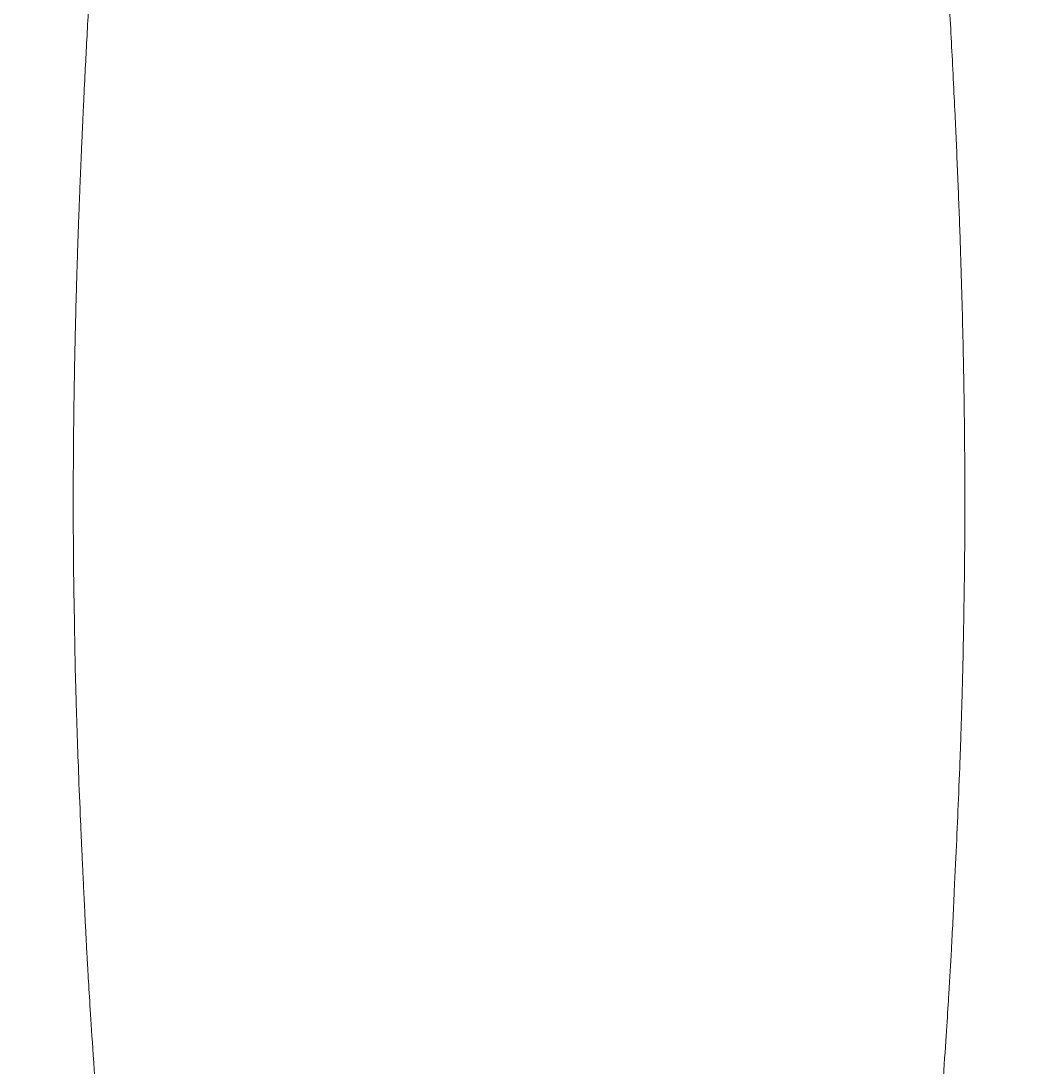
# Model space of a CAD drawing. Header units: millimetres. Extents: x 6152 to 28526, y 1087 to 12861.
# Drawn here: x 7590 to 8093, y 6314 to 6842 of the extents above; entities that cross this region are included whole.
import ezdxf

# ---------------------------------------------------------------- set-up
doc = ezdxf.new("R2010")
doc.units = ezdxf.units.MM
doc.header["$LTSCALE"] = 0.05
doc.layers.add('Board', color=52, linetype='Continuous', lineweight=13)

msp = doc.modelspace()

# ---------------------------------------------------------------- linework, layer by layer
at = {"layer": 'Board'}
msp.add_rational_spline([(8042.02, 6114.54), (8056.81, 6320.45), (8058.37, 6346.12), (8059.78, 6371.76), (8063.19, 6438.53), (8064.82, 6480.22), (8065.75, 6521.76), (8066.38, 6557.21), (8068.15, 6717.09), (8055.85, 6911.74), (8039.21, 7137.59), (7952.65, 7210.44), (7884.72, 7221.25), (7841.56, 7228.12), (7798.4, 7221.25), (7730.48, 7210.44), (7643.92, 7137.59), (7627.28, 6911.74), (7614.98, 6717.09), (7616.75, 6557.21), (7617.38, 6521.76), (7618.31, 6480.22), (7619.93, 6438.53), (7623.35, 6371.76), (7624.75, 6346.12), (7626.32, 6320.45), (7641.11, 6114.54), (7645.94, 6051.43), (7655.14, 5931.81), (7661.89, 5812.71), (7665, 5756.46), (7665.93, 5739.67), (7678.14, 5728.12), (7694.95, 5728.12), (7792.69, 5728.12), (7890.43, 5728.12), (7988.17, 5728.12), (8004.99, 5728.12), (8017.2, 5739.67), (8018.13, 5756.46), (8021.24, 5812.71), (8027.99, 5931.81), (8037.19, 6051.43), (8042.02, 6114.54)], [1, 1, 1, 1, 1, 1, 1, 1, 1, 1, 1, 1, 1, 1, 1, 1, 1, 1, 1, 1, 1, 1, 1, 1, 1, 1, 1, 1, 1, 1, 1, 0.817582568425, 0.817582568425, 1, 1, 1, 1, 0.817582568426, 0.817582568426, 1, 1, 1, 1, 1], degree=3, knots=[0, 0, 0, 0, 77.11618, 77.11618, 77.11618, 202.936348, 202.936348, 202.936348, 234.694572, 688.378616, 803.360992, 877.496507, 1006.718771, 1006.718771, 1006.718771, 1135.941035, 1210.07655, 1325.058926, 1778.74297, 1810.501194, 1810.501194, 1810.501194, 1936.321362, 1936.321362, 1936.321362, 2013.437542, 2013.437542, 2013.437542, 2202.358737, 2371.521751, 2371.521751, 2371.521751, 2373.037281, 2373.037281, 2373.037281, 2374.037281, 2374.037281, 2374.037281, 2375.552812, 2375.552812, 2375.552812, 2544.715825, 2733.637021, 2733.637021, 2733.637021, 2733.637021], dxfattribs=at)

doc.saveas('drawing.dxf')
